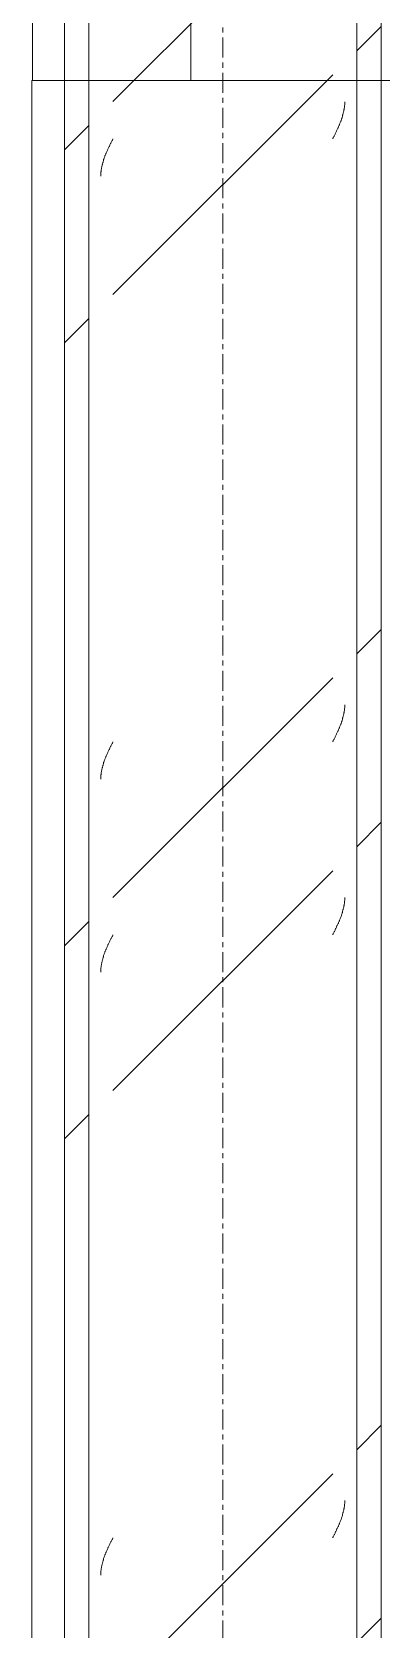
# Model space of a CAD drawing. Header units: centimetres. Extents: x -6741 to 14818, y -293 to 1595.
# Drawn here: x 1342.3 to 1364.4, y 394.2 to 495.1 of the extents above; entities that cross this region are included whole.
import ezdxf

# ---------------------------------------------------------------- set-up
doc = ezdxf.new("R2010")
doc.units = ezdxf.units.CM
doc.linetypes.add('Grid Line', pattern=[2.2225, 1.27, -0.3175, 0.3175, -0.3175])
for name, color, linetype, lineweight in [('A-WALL-PATT', 7, 'Continuous', 35), ('I-WALL', 7, 'Continuous', 9), ('S-COLS', 7, 'Continuous', 9), ('S-GRID', 7, 'Continuous', 9)]:
    doc.layers.add(name, color=color, linetype=linetype, lineweight=lineweight)
pattern_1 = [(45, (152.695, 0), (-25.14472, 25.14472), []), (45, (152.695, 38.1), (-25.14472, 25.14472), [])]

# ---------------------------------------------------------------- blocks, each defined once
blk = doc.blocks.new('PQ_RVR_ARQ-01_ZZ_ZZ_MO_T_A_rvt-2-Elevación Eje 7')
at = {"layer": 'A-WALL-PATT', "lineweight": 9, "true_color": 0xe5e5e5}
h = blk.add_hatch(dxfattribs=at)
h.set_pattern_fill('FP_13', color=254, style=0, pattern_type=2)
h.set_pattern_definition([(90, (152.366, 0), (-29.999, 2e-15), [])])
h.paths.add_polyline_path([(-5879.69, 134), (-5879.69, 492), (-6090.44, 492), (-6090.44, 134), (-6027.64, 134)])
h.paths.add_polyline_path([(-6112.5, 134), (-6110.44, 134), (-6110.44, 492), (-6112.5, 492), (-6112.5, 378.86), (-6110.45, 378.86), (-6110.45, 358.86), (-6112.5, 358.86), (-6112.5, 291.61)])
h.paths.add_polyline_path([(-5591.7, 134), (-4842.65, 134), (-4842.65, 492), (-5869.68, 491.98), (-5869.68, 134), (-5663.95, 134)])
h.paths.add_polyline_path([(-5118.41, 194), (-5145.02, 194), (-5145.02, 284), (-5015.03, 284), (-5015.03, 194)])
h.paths.add_polyline_path([(-5740.5, 194), (-5740.5, 284), (-5610.51, 284), (-5610.51, 194), (-5663.95, 194)])
h.paths.add_polyline_path([(-5430.66, 194), (-5430.66, 284), (-5300.66, 284), (-5300.66, 194)])
at = {"layer": 'I-WALL', "color": 254, "true_color": 0xcccccc}
for p, q in [((-6112.47, 492), (-6112.47, 515.53)), ((-6102.47, 515.53), (-6102.47, 492)), ((-5879.69, 492), (-6112.5, 492)), ((-6112.5, 492), (-6112.5, 134))]:
    blk.add_line(p, q, dxfattribs=at)
blk = doc.blocks.new('FP_1-Elevación Eje 7')
at = {"layer": 'S-COLS', "color": 9, "true_color": 0xc0c0c0}
for p, q in [((-6092.75, 490.44), (-6092.74, 490.48)), ((-6092.75, 490.41), (-6092.75, 490.44)), ((-6092.74, 490.63), (-6092.74, 490.67)), ((-6092.74, 490.59), (-6092.74, 490.63)), ((-6092.74, 490.56), (-6092.74, 490.59)), ((-6092.74, 490.52), (-6092.74, 490.56)), ((-6092.74, 490.48), (-6092.74, 490.52)), ((-6093, 489.4), (-6092.99, 489.44)), ((-6092.99, 489.44), (-6092.97, 489.47)), ((-6092.97, 489.47), (-6092.96, 489.51)), ((-6092.96, 489.51), (-6092.95, 489.55)), ((-6092.95, 489.55), (-6092.94, 489.59)), ((-6092.94, 489.59), (-6092.92, 489.62)), ((-6092.92, 489.62), (-6092.91, 489.66)), ((-6092.91, 489.66), (-6092.9, 489.7)), ((-6092.9, 489.7), (-6092.89, 489.74)), ((-6092.89, 489.74), (-6092.88, 489.77)), ((-6092.88, 489.77), (-6092.87, 489.81)), ((-6092.87, 489.81), (-6092.86, 489.85)), ((-6092.86, 489.85), (-6092.85, 489.88)), ((-6092.85, 489.88), (-6092.84, 489.92)), ((-6092.84, 489.92), (-6092.83, 489.96)), ((-6092.83, 489.96), (-6092.82, 490)), ((-6092.82, 490), (-6092.81, 490.03)), ((-6092.81, 490.03), (-6092.8, 490.07)), ((-6092.8, 490.07), (-6092.79, 490.11)), ((-6092.79, 490.15), (-6092.78, 490.18)), ((-6092.79, 490.11), (-6092.79, 490.15)), ((-6092.78, 490.18), (-6092.77, 490.22)), ((-6092.77, 490.26), (-6092.76, 490.3)), ((-6092.77, 490.22), (-6092.77, 490.26)), ((-6092.76, 490.33), (-6092.75, 490.37)), ((-6092.76, 490.3), (-6092.76, 490.33)), ((-6092.75, 490.37), (-6092.75, 490.41)), ((-6093.47, 488.39), (-6093.45, 488.43)), ((-6093.45, 488.43), (-6093.43, 488.47)), ((-6093.43, 488.47), (-6093.41, 488.5)), ((-6093.41, 488.5), (-6093.39, 488.54)), ((-6093.39, 488.54), (-6093.37, 488.58)), ((-6093.37, 488.58), (-6093.35, 488.62)), ((-6093.35, 488.62), (-6093.34, 488.65)), ((-6093.34, 488.65), (-6093.32, 488.69)), ((-6093.32, 488.69), (-6093.3, 488.73)), ((-6093.3, 488.73), (-6093.28, 488.77)), ((-6093.28, 488.77), (-6093.26, 488.8)), ((-6093.26, 488.8), (-6093.25, 488.84)), ((-6093.25, 488.84), (-6093.23, 488.88)), ((-6093.23, 488.88), (-6093.21, 488.91)), ((-6093.21, 488.91), (-6093.19, 488.95)), ((-6093.19, 488.95), (-6093.18, 488.99)), ((-6093.18, 488.99), (-6093.16, 489.03)), ((-6093.16, 489.03), (-6093.14, 489.06)), ((-6093.14, 489.06), (-6093.13, 489.1)), ((-6093.13, 489.1), (-6093.11, 489.14)), ((-6093.11, 489.14), (-6093.09, 489.18)), ((-6093.09, 489.18), (-6093.08, 489.21)), ((-6093.08, 489.21), (-6093.06, 489.25)), ((-6093.06, 489.25), (-6093.05, 489.29)), ((-6093.05, 489.29), (-6093.03, 489.33)), ((-6093.03, 489.33), (-6093.02, 489.36)), ((-6093.02, 489.36), (-6093, 489.4)), ((-6093.5, 488.32), (-6093.49, 488.36)), ((-6093.49, 488.36), (-6093.47, 488.39)), ((-6092.78, 452.08), (-6092.77, 452.12)), ((-6092.77, 452.16), (-6092.76, 452.2)), ((-6092.77, 452.12), (-6092.77, 452.16)), ((-6092.76, 452.23), (-6092.75, 452.27)), ((-6092.76, 452.2), (-6092.76, 452.23)), ((-6092.75, 452.34), (-6092.74, 452.38)), ((-6092.75, 452.31), (-6092.75, 452.34)), ((-6092.75, 452.27), (-6092.75, 452.31)), ((-6092.74, 452.53), (-6092.74, 452.57)), ((-6092.74, 452.49), (-6092.74, 452.53)), ((-6092.74, 452.46), (-6092.74, 452.49)), ((-6092.74, 452.42), (-6092.74, 452.46)), ((-6092.74, 452.38), (-6092.74, 452.42)), ((-6093.09, 451.08), (-6093.08, 451.11)), ((-6093.08, 451.11), (-6093.06, 451.15)), ((-6093.06, 451.15), (-6093.05, 451.19)), ((-6093.05, 451.19), (-6093.03, 451.23)), ((-6093.03, 451.23), (-6093.02, 451.26)), ((-6093.02, 451.26), (-6093, 451.3)), ((-6093, 451.3), (-6092.99, 451.34)), ((-6092.99, 451.34), (-6092.97, 451.37)), ((-6092.97, 451.37), (-6092.96, 451.41)), ((-6092.96, 451.41), (-6092.95, 451.45)), ((-6092.95, 451.45), (-6092.94, 451.49)), ((-6092.94, 451.49), (-6092.92, 451.52)), ((-6092.92, 451.52), (-6092.91, 451.56)), ((-6092.91, 451.56), (-6092.9, 451.6)), ((-6092.9, 451.6), (-6092.89, 451.64)), ((-6092.89, 451.64), (-6092.88, 451.67)), ((-6092.88, 451.67), (-6092.87, 451.71)), ((-6092.87, 451.71), (-6092.86, 451.75)), ((-6092.86, 451.75), (-6092.85, 451.78)), ((-6092.85, 451.78), (-6092.84, 451.82)), ((-6092.84, 451.82), (-6092.83, 451.86)), ((-6092.83, 451.86), (-6092.82, 451.9)), ((-6092.82, 451.9), (-6092.81, 451.93)), ((-6092.81, 451.93), (-6092.8, 451.97)), ((-6092.8, 451.97), (-6092.79, 452.01)), ((-6092.79, 452.05), (-6092.78, 452.08)), ((-6092.79, 452.01), (-6092.79, 452.05)), ((-6093.5, 450.22), (-6093.49, 450.26)), ((-6093.49, 450.26), (-6093.47, 450.29)), ((-6093.47, 450.29), (-6093.45, 450.33)), ((-6093.45, 450.33), (-6093.43, 450.37)), ((-6093.43, 450.37), (-6093.41, 450.4)), ((-6093.41, 450.4), (-6093.39, 450.44)), ((-6093.39, 450.44), (-6093.37, 450.48)), ((-6093.37, 450.48), (-6093.35, 450.52)), ((-6093.35, 450.52), (-6093.34, 450.55)), ((-6093.34, 450.55), (-6093.32, 450.59)), ((-6093.32, 450.59), (-6093.3, 450.63)), ((-6093.3, 450.63), (-6093.28, 450.67)), ((-6093.28, 450.67), (-6093.26, 450.7)), ((-6093.26, 450.7), (-6093.25, 450.74)), ((-6093.25, 450.74), (-6093.23, 450.78)), ((-6093.23, 450.78), (-6093.21, 450.81)), ((-6093.21, 450.81), (-6093.19, 450.85)), ((-6093.19, 450.85), (-6093.18, 450.89)), ((-6093.18, 450.89), (-6093.16, 450.93)), ((-6093.16, 450.93), (-6093.14, 450.96)), ((-6093.14, 450.96), (-6093.13, 451)), ((-6093.13, 451), (-6093.11, 451.04)), ((-6093.11, 451.04), (-6093.09, 451.08)), ((-6092.77, 439.97), (-6092.76, 440.01)), ((-6092.76, 440.04), (-6092.75, 440.08)), ((-6092.76, 440.01), (-6092.76, 440.04)), ((-6092.75, 440.15), (-6092.74, 440.19)), ((-6092.75, 440.12), (-6092.75, 440.15)), ((-6092.75, 440.08), (-6092.75, 440.12)), ((-6092.74, 440.34), (-6092.74, 440.38)), ((-6092.74, 440.3), (-6092.74, 440.34)), ((-6092.74, 440.27), (-6092.74, 440.3)), ((-6092.74, 440.23), (-6092.74, 440.27)), ((-6092.74, 440.19), (-6092.74, 440.23)), ((-6093.06, 438.96), (-6093.05, 439)), ((-6093.05, 439), (-6093.03, 439.04)), ((-6093.03, 439.04), (-6093.02, 439.07)), ((-6093.02, 439.07), (-6093, 439.11)), ((-6093, 439.11), (-6092.99, 439.15)), ((-6092.99, 439.15), (-6092.97, 439.18)), ((-6092.97, 439.18), (-6092.96, 439.22)), ((-6092.96, 439.22), (-6092.95, 439.26)), ((-6092.95, 439.26), (-6092.94, 439.3)), ((-6092.94, 439.3), (-6092.92, 439.33)), ((-6092.92, 439.33), (-6092.91, 439.37)), ((-6092.91, 439.37), (-6092.9, 439.41)), ((-6092.9, 439.41), (-6092.89, 439.45)), ((-6092.89, 439.45), (-6092.88, 439.48)), ((-6092.88, 439.48), (-6092.87, 439.52)), ((-6092.87, 439.52), (-6092.86, 439.56)), ((-6092.86, 439.56), (-6092.85, 439.6)), ((-6092.85, 439.6), (-6092.84, 439.63)), ((-6092.84, 439.63), (-6092.83, 439.67)), ((-6092.83, 439.67), (-6092.82, 439.71)), ((-6092.82, 439.71), (-6092.81, 439.74)), ((-6092.81, 439.74), (-6092.8, 439.78)), ((-6092.8, 439.78), (-6092.79, 439.82)), ((-6092.79, 439.86), (-6092.78, 439.89)), ((-6092.79, 439.82), (-6092.79, 439.86)), ((-6092.78, 439.89), (-6092.77, 439.93)), ((-6092.77, 439.93), (-6092.77, 439.97)), ((-6093.5, 438.03), (-6093.49, 438.07)), ((-6093.49, 438.07), (-6093.47, 438.1)), ((-6093.47, 438.1), (-6093.45, 438.14)), ((-6093.45, 438.14), (-6093.43, 438.18)), ((-6093.43, 438.18), (-6093.41, 438.21)), ((-6093.41, 438.21), (-6093.39, 438.25)), ((-6093.39, 438.25), (-6093.37, 438.29)), ((-6093.37, 438.29), (-6093.35, 438.33)), ((-6093.35, 438.33), (-6093.34, 438.36)), ((-6093.34, 438.36), (-6093.32, 438.4)), ((-6093.32, 438.4), (-6093.3, 438.44)), ((-6093.3, 438.44), (-6093.28, 438.48)), ((-6093.28, 438.48), (-6093.26, 438.51)), ((-6093.26, 438.51), (-6093.25, 438.55)), ((-6093.25, 438.55), (-6093.23, 438.59)), ((-6093.23, 438.59), (-6093.21, 438.63)), ((-6093.21, 438.63), (-6093.19, 438.66)), ((-6093.19, 438.66), (-6093.18, 438.7)), ((-6093.18, 438.7), (-6093.16, 438.74)), ((-6093.16, 438.74), (-6093.14, 438.77)), ((-6093.14, 438.77), (-6093.13, 438.81)), ((-6093.13, 438.81), (-6093.11, 438.85)), ((-6093.11, 438.85), (-6093.09, 438.89)), ((-6093.09, 438.89), (-6093.08, 438.92)), ((-6093.08, 438.92), (-6093.06, 438.96)), ((-6092.82, 401.61), (-6092.81, 401.64)), ((-6092.81, 401.64), (-6092.8, 401.68)), ((-6092.8, 401.68), (-6092.79, 401.72)), ((-6092.79, 401.76), (-6092.78, 401.79)), ((-6092.79, 401.72), (-6092.79, 401.76)), ((-6092.78, 401.79), (-6092.77, 401.83)), ((-6092.77, 401.87), (-6092.76, 401.91)), ((-6092.77, 401.83), (-6092.77, 401.87)), ((-6092.76, 401.94), (-6092.75, 401.98)), ((-6092.76, 401.91), (-6092.76, 401.94)), ((-6092.75, 402.05), (-6092.74, 402.09)), ((-6092.75, 402.02), (-6092.75, 402.05)), ((-6092.75, 401.98), (-6092.75, 402.02)), ((-6092.74, 402.24), (-6092.74, 402.28)), ((-6092.74, 402.2), (-6092.74, 402.24)), ((-6092.74, 402.17), (-6092.74, 402.2)), ((-6092.74, 402.13), (-6092.74, 402.17)), ((-6092.74, 402.09), (-6092.74, 402.13)), ((-6093.18, 400.6), (-6093.16, 400.64)), ((-6093.16, 400.64), (-6093.14, 400.67)), ((-6093.14, 400.67), (-6093.13, 400.71)), ((-6093.13, 400.71), (-6093.11, 400.75)), ((-6093.11, 400.75), (-6093.09, 400.79)), ((-6093.09, 400.79), (-6093.08, 400.82)), ((-6093.08, 400.82), (-6093.06, 400.86)), ((-6093.06, 400.86), (-6093.05, 400.9)), ((-6093.05, 400.9), (-6093.03, 400.94)), ((-6093.03, 400.94), (-6093.02, 400.97)), ((-6093.02, 400.97), (-6093, 401.01)), ((-6093, 401.01), (-6092.99, 401.05)), ((-6092.99, 401.05), (-6092.97, 401.08)), ((-6092.97, 401.08), (-6092.96, 401.12)), ((-6092.96, 401.12), (-6092.95, 401.16)), ((-6092.95, 401.16), (-6092.94, 401.2)), ((-6092.94, 401.2), (-6092.92, 401.23)), ((-6092.92, 401.23), (-6092.91, 401.27)), ((-6092.91, 401.27), (-6092.9, 401.31)), ((-6092.9, 401.31), (-6092.89, 401.35)), ((-6092.89, 401.35), (-6092.88, 401.38)), ((-6092.88, 401.38), (-6092.87, 401.42)), ((-6092.87, 401.42), (-6092.86, 401.46)), ((-6092.86, 401.46), (-6092.85, 401.5)), ((-6092.85, 401.5), (-6092.84, 401.53)), ((-6092.84, 401.53), (-6092.83, 401.57)), ((-6092.83, 401.57), (-6092.82, 401.61)), ((-6093.5, 399.93), (-6093.49, 399.97)), ((-6093.49, 399.97), (-6093.47, 400)), ((-6093.47, 400), (-6093.45, 400.04)), ((-6093.45, 400.04), (-6093.43, 400.08)), ((-6093.43, 400.08), (-6093.41, 400.11)), ((-6093.41, 400.11), (-6093.39, 400.15)), ((-6093.39, 400.15), (-6093.37, 400.19)), ((-6093.37, 400.19), (-6093.35, 400.23)), ((-6093.35, 400.23), (-6093.34, 400.26)), ((-6093.34, 400.26), (-6093.32, 400.3)), ((-6093.32, 400.3), (-6093.3, 400.34)), ((-6093.3, 400.34), (-6093.28, 400.38)), ((-6093.28, 400.38), (-6093.26, 400.41)), ((-6093.26, 400.41), (-6093.25, 400.45)), ((-6093.25, 400.45), (-6093.23, 400.49)), ((-6093.23, 400.49), (-6093.21, 400.53)), ((-6093.21, 400.53), (-6093.19, 400.56)), ((-6093.19, 400.56), (-6093.18, 400.6))]:
    blk.add_line(p, q, dxfattribs=at)
blk = doc.blocks.new('FP_2-Elevación Eje 7')
at = {"layer": 'S-COLS', "color": 9, "true_color": 0xc0c0c0}
for p, q in [((-6107.83, 487.39), (-6107.81, 487.42)), ((-6107.81, 487.42), (-6107.8, 487.46)), ((-6107.8, 487.46), (-6107.78, 487.5)), ((-6107.78, 487.5), (-6107.76, 487.53)), ((-6107.76, 487.53), (-6107.75, 487.57)), ((-6107.75, 487.57), (-6107.73, 487.61)), ((-6107.73, 487.61), (-6107.71, 487.65)), ((-6107.71, 487.65), (-6107.7, 487.68)), ((-6107.7, 487.68), (-6107.68, 487.72)), ((-6107.68, 487.72), (-6107.66, 487.76)), ((-6107.66, 487.76), (-6107.64, 487.8)), ((-6107.64, 487.8), (-6107.63, 487.83)), ((-6107.63, 487.83), (-6107.61, 487.87)), ((-6107.61, 487.87), (-6107.59, 487.91)), ((-6107.59, 487.91), (-6107.57, 487.94)), ((-6107.57, 487.94), (-6107.55, 487.98)), ((-6107.55, 487.98), (-6107.53, 488.02)), ((-6107.53, 488.02), (-6107.52, 488.06)), ((-6107.52, 488.06), (-6107.5, 488.09)), ((-6107.5, 488.09), (-6107.48, 488.13)), ((-6107.48, 488.13), (-6107.46, 488.17)), ((-6107.46, 488.17), (-6107.44, 488.21)), ((-6107.44, 488.21), (-6107.42, 488.24)), ((-6107.42, 488.24), (-6107.4, 488.28)), ((-6107.4, 488.28), (-6107.38, 488.32)), ((-6108.12, 486.38), (-6108.11, 486.42)), ((-6108.11, 486.45), (-6108.1, 486.49)), ((-6108.11, 486.42), (-6108.11, 486.45)), ((-6108.1, 486.49), (-6108.09, 486.53)), ((-6108.09, 486.56), (-6108.08, 486.6)), ((-6108.09, 486.53), (-6108.09, 486.56)), ((-6108.08, 486.6), (-6108.07, 486.64)), ((-6108.07, 486.64), (-6108.06, 486.68)), ((-6108.06, 486.68), (-6108.05, 486.71)), ((-6108.05, 486.71), (-6108.04, 486.75)), ((-6108.04, 486.75), (-6108.03, 486.79)), ((-6108.03, 486.79), (-6108.02, 486.83)), ((-6108.02, 486.83), (-6108.01, 486.86)), ((-6108.01, 486.86), (-6108, 486.9)), ((-6108, 486.9), (-6107.99, 486.94)), ((-6107.99, 486.94), (-6107.98, 486.97)), ((-6107.98, 486.97), (-6107.97, 487.01)), ((-6107.97, 487.01), (-6107.95, 487.05)), ((-6107.95, 487.05), (-6107.94, 487.09)), ((-6107.94, 487.09), (-6107.93, 487.12)), ((-6107.93, 487.12), (-6107.91, 487.16)), ((-6107.91, 487.16), (-6107.9, 487.2)), ((-6107.9, 487.2), (-6107.89, 487.24)), ((-6107.89, 487.24), (-6107.87, 487.27)), ((-6107.87, 487.27), (-6107.86, 487.31)), ((-6107.86, 487.31), (-6107.84, 487.35)), ((-6107.84, 487.35), (-6107.83, 487.39)), ((-6108.15, 486.15), (-6108.14, 486.19)), ((-6108.15, 486.12), (-6108.15, 486.15)), ((-6108.15, 486.08), (-6108.15, 486.12)), ((-6108.15, 486.04), (-6108.15, 486.08)), ((-6108.15, 486), (-6108.15, 486.04)), ((-6108.15, 485.97), (-6108.15, 486)), ((-6108.14, 486.23), (-6108.13, 486.27)), ((-6108.14, 486.19), (-6108.14, 486.23)), ((-6108.13, 486.34), (-6108.12, 486.38)), ((-6108.13, 486.3), (-6108.13, 486.34)), ((-6108.13, 486.27), (-6108.13, 486.3)), ((-6107.48, 450.03), (-6107.46, 450.07)), ((-6107.46, 450.07), (-6107.44, 450.11)), ((-6107.44, 450.11), (-6107.42, 450.14)), ((-6107.42, 450.14), (-6107.4, 450.18)), ((-6107.4, 450.18), (-6107.38, 450.22)), ((-6107.93, 449.02), (-6107.91, 449.06)), ((-6107.91, 449.06), (-6107.9, 449.1)), ((-6107.9, 449.1), (-6107.89, 449.14)), ((-6107.89, 449.14), (-6107.87, 449.17)), ((-6107.87, 449.17), (-6107.86, 449.21)), ((-6107.86, 449.21), (-6107.84, 449.25)), ((-6107.84, 449.25), (-6107.83, 449.29)), ((-6107.83, 449.29), (-6107.81, 449.32)), ((-6107.81, 449.32), (-6107.8, 449.36)), ((-6107.8, 449.36), (-6107.78, 449.4)), ((-6107.78, 449.4), (-6107.76, 449.43)), ((-6107.76, 449.43), (-6107.75, 449.47)), ((-6107.75, 449.47), (-6107.73, 449.51)), ((-6107.73, 449.51), (-6107.71, 449.55)), ((-6107.71, 449.55), (-6107.7, 449.58)), ((-6107.7, 449.58), (-6107.68, 449.62)), ((-6107.68, 449.62), (-6107.66, 449.66)), ((-6107.66, 449.66), (-6107.64, 449.7)), ((-6107.64, 449.7), (-6107.63, 449.73)), ((-6107.63, 449.73), (-6107.61, 449.77)), ((-6107.61, 449.77), (-6107.59, 449.81)), ((-6107.59, 449.81), (-6107.57, 449.84)), ((-6107.57, 449.84), (-6107.55, 449.88)), ((-6107.55, 449.88), (-6107.53, 449.92)), ((-6107.53, 449.92), (-6107.52, 449.96)), ((-6107.52, 449.96), (-6107.5, 449.99)), ((-6107.5, 449.99), (-6107.48, 450.03)), ((-6108.15, 448.05), (-6108.14, 448.09)), ((-6108.15, 448.02), (-6108.15, 448.05)), ((-6108.14, 448.13), (-6108.13, 448.17)), ((-6108.14, 448.09), (-6108.14, 448.13)), ((-6108.13, 448.24), (-6108.12, 448.28)), ((-6108.13, 448.2), (-6108.13, 448.24)), ((-6108.13, 448.17), (-6108.13, 448.2)), ((-6108.12, 448.28), (-6108.11, 448.32)), ((-6108.11, 448.35), (-6108.1, 448.39)), ((-6108.11, 448.32), (-6108.11, 448.35)), ((-6108.1, 448.39), (-6108.09, 448.43)), ((-6108.09, 448.46), (-6108.08, 448.5)), ((-6108.09, 448.43), (-6108.09, 448.46)), ((-6108.08, 448.5), (-6108.07, 448.54)), ((-6108.07, 448.54), (-6108.06, 448.58)), ((-6108.06, 448.58), (-6108.05, 448.61)), ((-6108.05, 448.61), (-6108.04, 448.65)), ((-6108.04, 448.65), (-6108.03, 448.69)), ((-6108.03, 448.69), (-6108.02, 448.73)), ((-6108.02, 448.73), (-6108.01, 448.76)), ((-6108.01, 448.76), (-6108, 448.8)), ((-6108, 448.8), (-6107.99, 448.84)), ((-6107.99, 448.84), (-6107.98, 448.87)), ((-6107.98, 448.87), (-6107.97, 448.91)), ((-6107.97, 448.91), (-6107.95, 448.95)), ((-6107.95, 448.95), (-6107.94, 448.99)), ((-6107.94, 448.99), (-6107.93, 449.02)), ((-6108.15, 447.98), (-6108.15, 448.02)), ((-6108.15, 447.94), (-6108.15, 447.98)), ((-6108.15, 447.9), (-6108.15, 447.94)), ((-6108.15, 447.87), (-6108.15, 447.9)), ((-6107.42, 437.95), (-6107.4, 437.99)), ((-6107.4, 437.99), (-6107.38, 438.03)), ((-6107.89, 436.95), (-6107.87, 436.98)), ((-6107.87, 436.98), (-6107.86, 437.02)), ((-6107.86, 437.02), (-6107.84, 437.06)), ((-6107.84, 437.06), (-6107.83, 437.1)), ((-6107.83, 437.1), (-6107.81, 437.13)), ((-6107.81, 437.13), (-6107.8, 437.17)), ((-6107.8, 437.17), (-6107.78, 437.21)), ((-6107.78, 437.21), (-6107.76, 437.24)), ((-6107.76, 437.24), (-6107.75, 437.28)), ((-6107.75, 437.28), (-6107.73, 437.32)), ((-6107.73, 437.32), (-6107.71, 437.36)), ((-6107.71, 437.36), (-6107.7, 437.39)), ((-6107.7, 437.39), (-6107.68, 437.43)), ((-6107.68, 437.43), (-6107.66, 437.47)), ((-6107.66, 437.47), (-6107.64, 437.51)), ((-6107.64, 437.51), (-6107.63, 437.54)), ((-6107.63, 437.54), (-6107.61, 437.58)), ((-6107.61, 437.58), (-6107.59, 437.62)), ((-6107.59, 437.62), (-6107.57, 437.66)), ((-6107.57, 437.66), (-6107.55, 437.69)), ((-6107.55, 437.69), (-6107.53, 437.73)), ((-6107.53, 437.73), (-6107.52, 437.77)), ((-6107.52, 437.77), (-6107.5, 437.8)), ((-6107.5, 437.8), (-6107.48, 437.84)), ((-6107.48, 437.84), (-6107.46, 437.88)), ((-6107.46, 437.88), (-6107.44, 437.92)), ((-6107.44, 437.92), (-6107.42, 437.95)), ((-6108.14, 435.94), (-6108.13, 435.98)), ((-6108.14, 435.9), (-6108.14, 435.94)), ((-6108.13, 436.05), (-6108.12, 436.09)), ((-6108.13, 436.01), (-6108.13, 436.05)), ((-6108.13, 435.98), (-6108.13, 436.01)), ((-6108.12, 436.09), (-6108.11, 436.13)), ((-6108.11, 436.16), (-6108.1, 436.2)), ((-6108.11, 436.13), (-6108.11, 436.16)), ((-6108.1, 436.2), (-6108.09, 436.24)), ((-6108.09, 436.27), (-6108.08, 436.31)), ((-6108.09, 436.24), (-6108.09, 436.27)), ((-6108.08, 436.31), (-6108.07, 436.35)), ((-6108.07, 436.35), (-6108.06, 436.39)), ((-6108.06, 436.39), (-6108.05, 436.42)), ((-6108.05, 436.42), (-6108.04, 436.46)), ((-6108.04, 436.46), (-6108.03, 436.5)), ((-6108.03, 436.5), (-6108.02, 436.54)), ((-6108.02, 436.54), (-6108.01, 436.57)), ((-6108.01, 436.57), (-6108, 436.61)), ((-6108, 436.61), (-6107.99, 436.65)), ((-6107.99, 436.65), (-6107.98, 436.69)), ((-6107.98, 436.69), (-6107.97, 436.72)), ((-6107.97, 436.72), (-6107.95, 436.76)), ((-6107.95, 436.76), (-6107.94, 436.8)), ((-6107.94, 436.8), (-6107.93, 436.83)), ((-6107.93, 436.83), (-6107.91, 436.87)), ((-6107.91, 436.87), (-6107.9, 436.91)), ((-6107.9, 436.91), (-6107.89, 436.95)), ((-6108.15, 435.86), (-6108.14, 435.9)), ((-6108.15, 435.83), (-6108.15, 435.86)), ((-6108.15, 435.79), (-6108.15, 435.83)), ((-6108.15, 435.75), (-6108.15, 435.79)), ((-6108.15, 435.72), (-6108.15, 435.75)), ((-6108.15, 435.68), (-6108.15, 435.72)), ((-6107.55, 399.59), (-6107.53, 399.63)), ((-6107.53, 399.63), (-6107.52, 399.67)), ((-6107.52, 399.67), (-6107.5, 399.7)), ((-6107.5, 399.7), (-6107.48, 399.74)), ((-6107.48, 399.74), (-6107.46, 399.78)), ((-6107.46, 399.78), (-6107.44, 399.82)), ((-6107.44, 399.82), (-6107.42, 399.85)), ((-6107.42, 399.85), (-6107.4, 399.89)), ((-6107.4, 399.89), (-6107.38, 399.93)), ((-6107.98, 398.59), (-6107.97, 398.62)), ((-6107.97, 398.62), (-6107.95, 398.66)), ((-6107.95, 398.66), (-6107.94, 398.7)), ((-6107.94, 398.7), (-6107.93, 398.73)), ((-6107.93, 398.73), (-6107.91, 398.77)), ((-6107.91, 398.77), (-6107.9, 398.81)), ((-6107.9, 398.81), (-6107.89, 398.85)), ((-6107.89, 398.85), (-6107.87, 398.88)), ((-6107.87, 398.88), (-6107.86, 398.92)), ((-6107.86, 398.92), (-6107.84, 398.96)), ((-6107.84, 398.96), (-6107.83, 399)), ((-6107.83, 399), (-6107.81, 399.03)), ((-6107.81, 399.03), (-6107.8, 399.07)), ((-6107.8, 399.07), (-6107.78, 399.11)), ((-6107.78, 399.11), (-6107.76, 399.14)), ((-6107.76, 399.14), (-6107.75, 399.18)), ((-6107.75, 399.18), (-6107.73, 399.22)), ((-6107.73, 399.22), (-6107.71, 399.26)), ((-6107.71, 399.26), (-6107.7, 399.29)), ((-6107.7, 399.29), (-6107.68, 399.33)), ((-6107.68, 399.33), (-6107.66, 399.37)), ((-6107.66, 399.37), (-6107.64, 399.41)), ((-6107.64, 399.41), (-6107.63, 399.44)), ((-6107.63, 399.44), (-6107.61, 399.48)), ((-6107.61, 399.48), (-6107.59, 399.52)), ((-6107.59, 399.52), (-6107.57, 399.56)), ((-6107.57, 399.56), (-6107.55, 399.59)), ((-6108.15, 397.76), (-6108.14, 397.8)), ((-6108.15, 397.73), (-6108.15, 397.76)), ((-6108.15, 397.69), (-6108.15, 397.73)), ((-6108.15, 397.65), (-6108.15, 397.69)), ((-6108.15, 397.62), (-6108.15, 397.65)), ((-6108.15, 397.58), (-6108.15, 397.62)), ((-6108.14, 397.84), (-6108.13, 397.88)), ((-6108.14, 397.8), (-6108.14, 397.84)), ((-6108.13, 397.95), (-6108.12, 397.99)), ((-6108.13, 397.91), (-6108.13, 397.95)), ((-6108.13, 397.88), (-6108.13, 397.91)), ((-6108.12, 397.99), (-6108.11, 398.03)), ((-6108.11, 398.06), (-6108.1, 398.1)), ((-6108.11, 398.03), (-6108.11, 398.06)), ((-6108.1, 398.1), (-6108.09, 398.14)), ((-6108.09, 398.17), (-6108.08, 398.21)), ((-6108.09, 398.14), (-6108.09, 398.17)), ((-6108.08, 398.21), (-6108.07, 398.25)), ((-6108.07, 398.25), (-6108.06, 398.29)), ((-6108.06, 398.29), (-6108.05, 398.32)), ((-6108.05, 398.32), (-6108.04, 398.36)), ((-6108.04, 398.36), (-6108.03, 398.4)), ((-6108.03, 398.4), (-6108.02, 398.44)), ((-6108.02, 398.44), (-6108.01, 398.47)), ((-6108.01, 398.47), (-6108, 398.51)), ((-6108, 398.51), (-6107.99, 398.55)), ((-6107.99, 398.55), (-6107.98, 398.59))]:
    blk.add_line(p, q, dxfattribs=at)
blk = doc.blocks.new('UC-Perfil universal-Pilar - 200 x 200-1745402-Elevación Eje 7')
at = {"layer": 'S-COLS', "true_color": 0xc0c0c0}
h = blk.add_hatch(dxfattribs=at)
h.set_pattern_fill('FP_14', color=9, style=0, pattern_type=2)
h.set_pattern_definition(pattern_1)
h.paths.add_polyline_path([(-6108.9, 94), (-6108.9, 933.53), (-6110.44, 933.53), (-6110.44, 94)])
h = blk.add_hatch(dxfattribs=at)
h.set_pattern_fill('FP_14', color=9, style=0, pattern_type=2)
h.set_pattern_definition(pattern_1)
h.paths.add_polyline_path([(-6107.38, 94), (-6093.5, 94), (-6093.5, 933.53), (-6107.38, 933.53), (-6107.38, 291.61)])
h = blk.add_hatch(dxfattribs=at)
h.set_pattern_fill('FP_14', color=9, style=0, pattern_type=2)
h.set_pattern_definition(pattern_1)
h.paths.add_polyline_path([(-6090.44, 94), (-6090.44, 933.53), (-6091.98, 933.53), (-6091.98, 94)])
at = {"layer": 'S-COLS'}
for p, q in [((-6110.44, 933.53), (-6110.44, 94)), ((-6108.9, 933.53), (-6108.9, 94)), ((-6091.98, 933.53), (-6091.98, 94)), ((-6090.44, 933.53), (-6090.44, 94))]:
    blk.add_line(p, q, dxfattribs=at)
for name in ['FP_1-Elevación Eje 7', 'FP_2-Elevación Eje 7']:
    blk.add_blockref(name, (0, 0), dxfattribs=at)

msp = doc.modelspace()

# ---------------------------------------------------------------- linework, layer by layer
at = {"layer": 'S-GRID', "color": 253, "linetype": 'Grid Line', "true_color": 0xaaaaaa}
msp.add_line((1354.362, -293.309), (1354.362, 1407.845), dxfattribs=at)

# ---------------------------------------------------------------- block references
at = {"lineweight": 5}
msp.add_blockref('PQ_RVR_ARQ-01_ZZ_ZZ_MO_T_A_rvt-2-Elevación Eje 7', (7454.807, 0), dxfattribs=at)
at = {"layer": 'S-COLS'}
msp.add_blockref('UC-Perfil universal-Pilar - 200 x 200-1745402-Elevación Eje 7', (7454.807, 0), dxfattribs=at)

doc.saveas('drawing.dxf')
